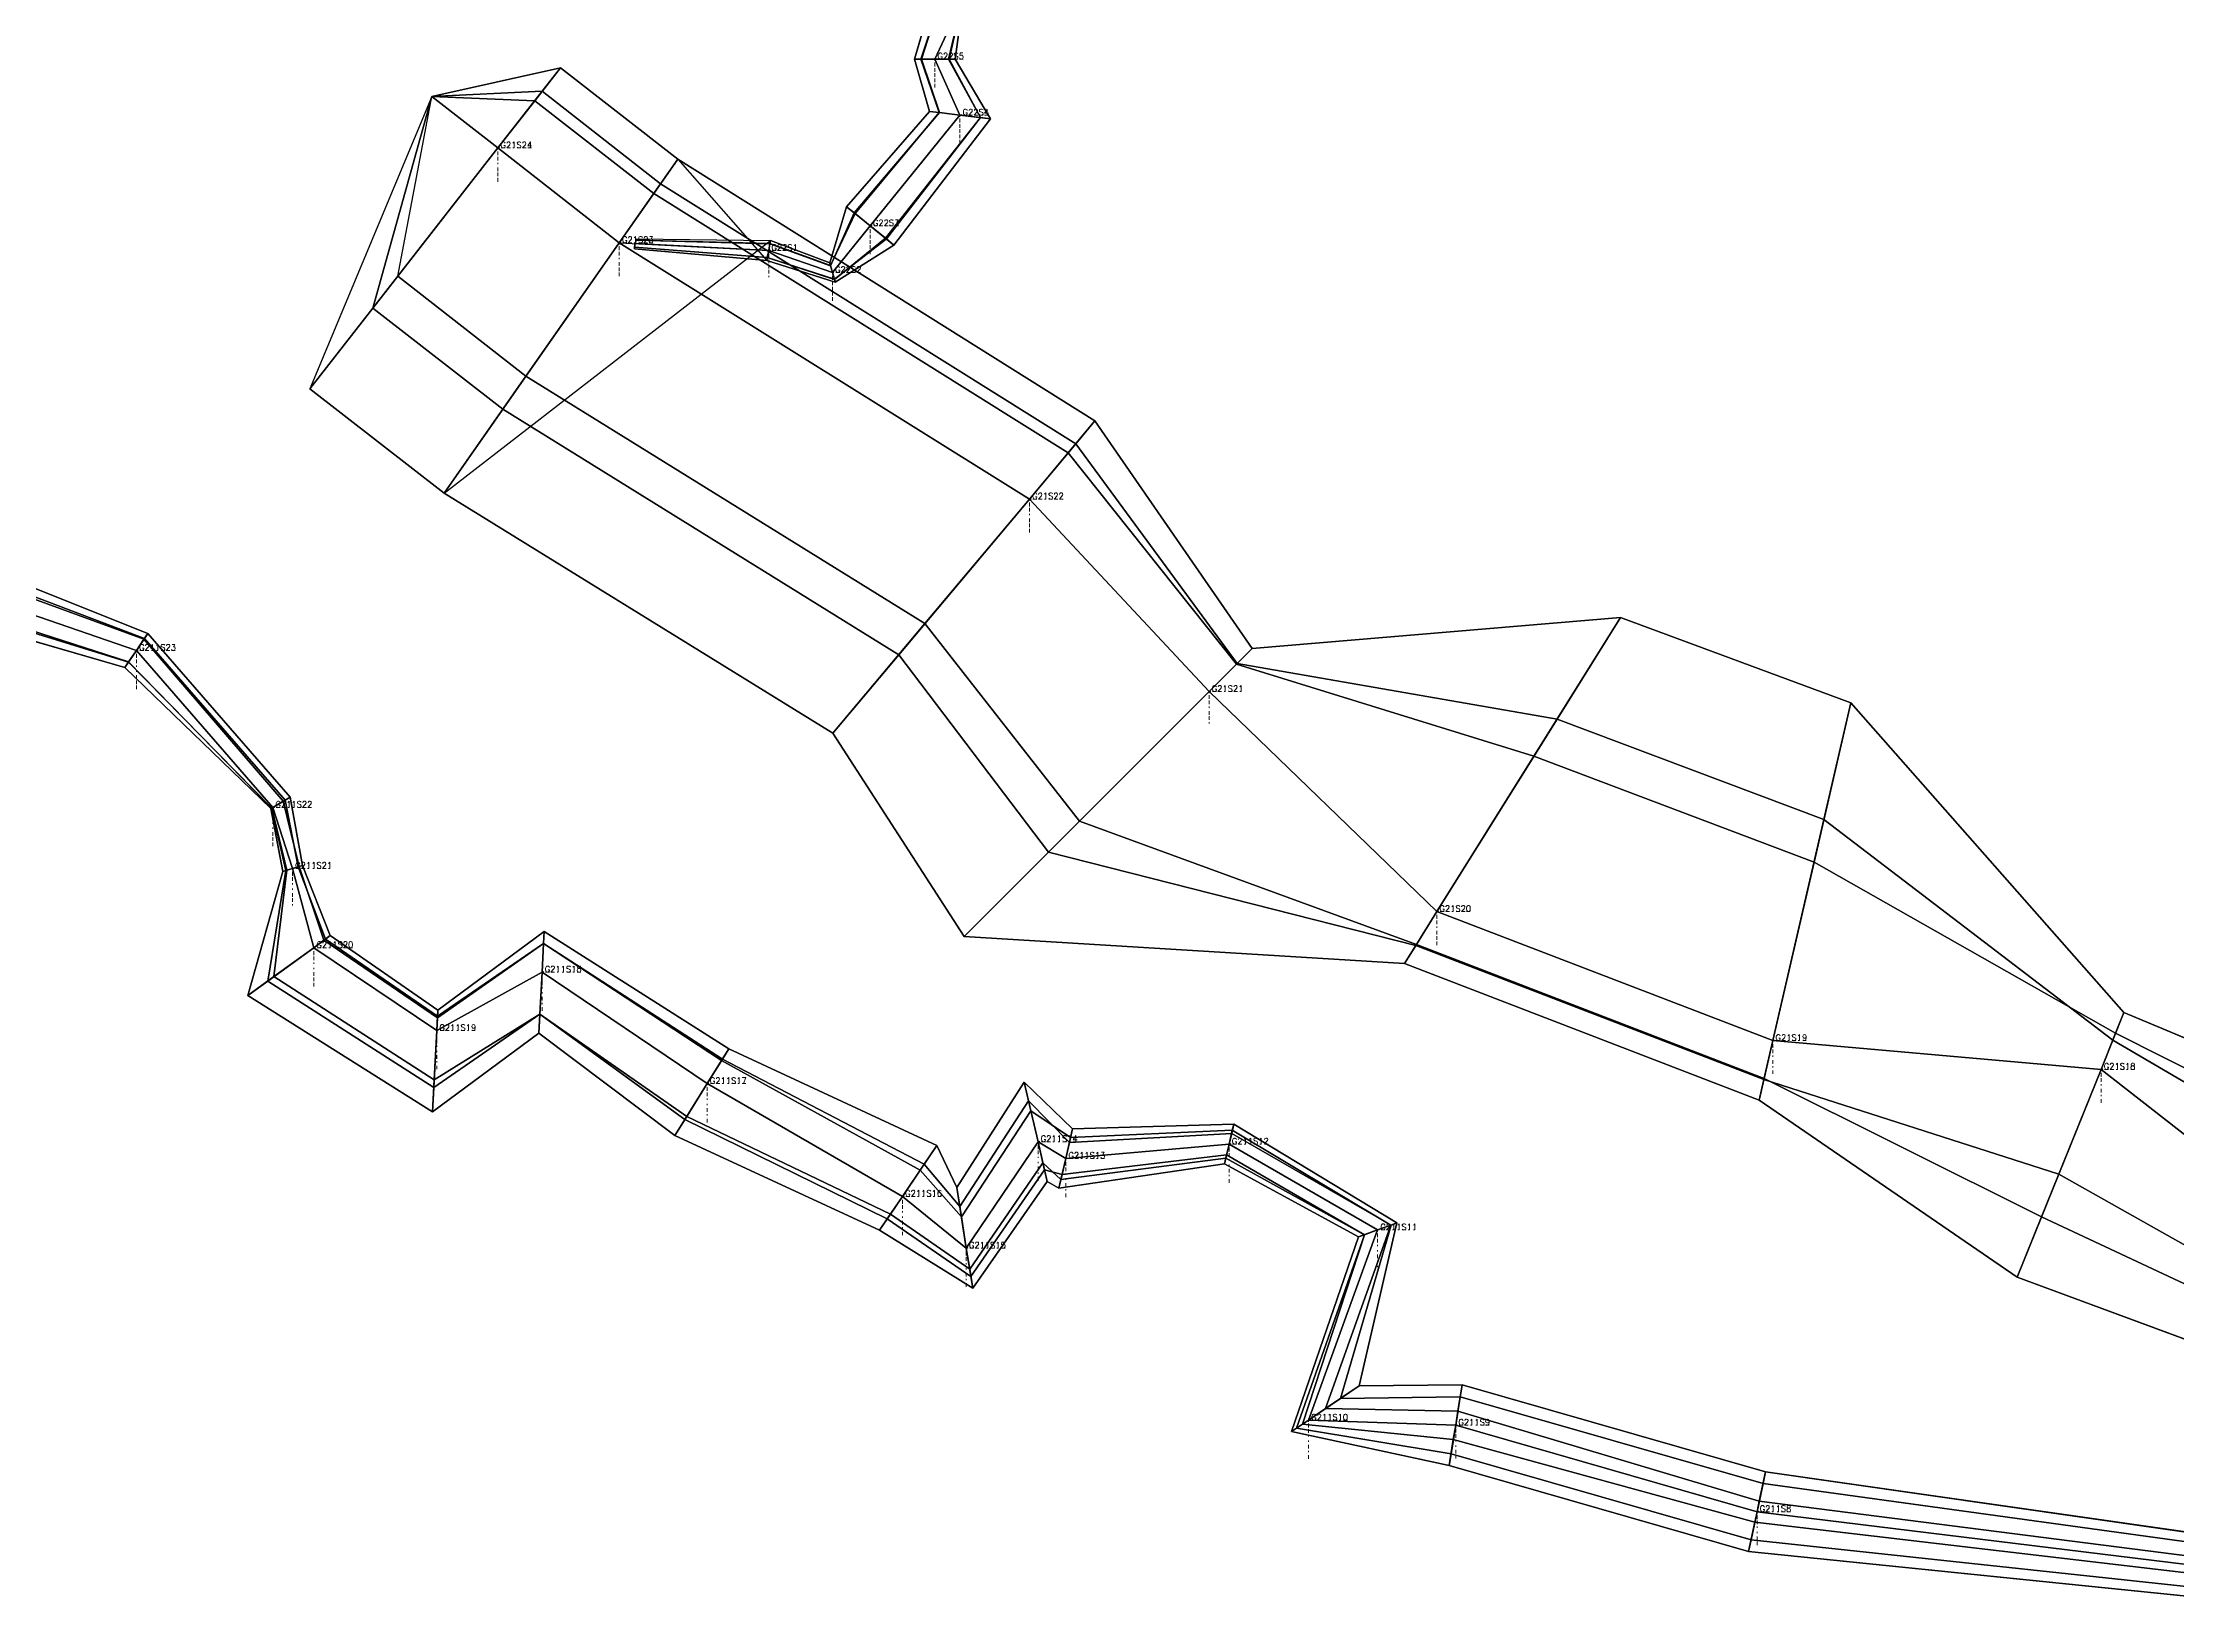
# Model space of a CAD drawing. Extents: x 34233638 to 35010029, y 7400000 to 8016345.
# Drawn here: x 34682146 to 34692618, y 7521525 to 7529201 of the extents above; entities that cross this region are included whole.
import ezdxf

# ---------------------------------------------------------------- set-up
doc = ezdxf.new("R2010")
doc.units = 0
doc.header["$LTSCALE"] = 6
doc.header["$MEASUREMENT"] = 0
for name, color, linetype in [('T-3DF1', 245, 'CONTINUOUS'), ('T-3DF2', 243, 'CONTINUOUS'), ('T-3DF3', 241, 'CONTINUOUS'), ('T-3DF4', 243, 'CONTINUOUS'), ('T-3DF5', 245, 'CONTINUOUS'), ('T-3DF6', 247, 'CONTINUOUS'), ('T-3DF7', 249, 'CONTINUOUS'), ('T-3DF8', 247, 'CONTINUOUS'), ('V-FIL', 41, 'CONTINUOUS'), ('V-PROFIL-C', 65, 'CONTINUOUS'), ('V-PROFIL-P', 65, 'CONTINUOUS'), ('V-STATION', 7, 'CONTINUOUS'), ('V-STATION-C1', 7, 'CONTINUOUS'), ('V-STATION-C2', 7, 'CONTINUOUS'), ('X-CONTOUR', 7, 'CONTINUOUS')]:
    doc.layers.add(name, color=color, linetype=linetype)
doc.styles.add('SIMPLEX', font='simplex')

# ---------------------------------------------------------------- blocks, each defined once
blk = doc.blocks.new('S3')
at = {"layer": 'T-3DF2'}
for points in [[(-919, 717, 912), (-596, 465, 691), (-1087, -163, 647), (-919, 717, 515)], [(83, 20, -3), (742, 11, -26), (739, -5, 30), (82, 13, 25)]]:
    blk.add_3dface(points, dxfattribs=at)
at = {"layer": 'T-3DF3'}
for points in [[(-919, 717, 912), (-414, 697, 648), (-596, 465, 691), (-919, 717, 912)], [(82, 13, 25), (739, -5, 30), (733, -38, 54), (78, -4, 37)], [(78, -4, 37), (733, -38, 54), (726, -72, 30), (75, -21, 25)]]:
    blk.add_3dface(points, dxfattribs=at)
at = {"layer": 'T-3DF5'}
for points in [[(-919, 717, 912), (-288, 859, 591), (-414, 697, 648), (-919, 717, 912)], [(75, -21, 25), (726, -72, 30), (723, -87, -26), (74, -29, -3)]]:
    blk.add_3dface(points, dxfattribs=at)
at = {"layer": 'T-3DF6'}
blk.add_3dface([(-288, 859, 591), (-919, 717, 912), (-379, 743, 105), (-288, 859, 591)], dxfattribs=at)
at = {"layer": 'T-3DF7'}
for points in [[(-919, 717, 515), (-596, 465, -109), (-379, 743, 105), (-919, 717, 912)], [(-919, 717, 515), (-1209, -320, 126), (-596, 465, -109), (-919, 717, 515)], [(74, -29, -3), (723, -87, -26), (726, -73, -61), (75, -21, -20)], [(75, -21, -20), (726, -73, -61), (733, -38, -76), (78, -4, -28)]]:
    blk.add_3dface(points, dxfattribs=at)
at = {"layer": 'T-3DF8'}
for points in [[(-919, 717, 515), (-1519, -717, 591), (-1209, -320, 126), (-919, 717, 515)], [(-919, 717, 515), (-1519, -717, 591), (-1087, -163, 647), (-919, 717, 515)], [(78, -4, -28), (733, -38, -76), (739, -4, -61), (82, 13, -20)], [(739, -4, -61), (82, 13, -20), (83, 20, -3), (742, 11, -26)]]:
    blk.add_3dface(points, dxfattribs=at)

msp = doc.modelspace()

# ---------------------------------------------------------------- linework, layer by layer
at = {"layer": 'T-3DF1'}
for points in [[(34686423, 7529120, -46431), (34686457, 7529120, -46397), (34686563, 7529451, -46325), (34686527, 7529476, -46431)], [(34686497, 7528863, -46447), (34686545, 7528858, -46393), (34686457, 7529120, -46397), (34686423, 7529120, -46431)], [(34686089, 7528396, -46398), (34686127, 7528366, -46344), (34686545, 7528858, -46393), (34686497, 7528863, -46447)], [(34686007, 7528121, -46346), (34686011, 7528106, -46291), (34686127, 7528366, -46344), (34686089, 7528396, -46398)], [(34685717, 7528230, -46335), (34685714, 7528214, -46279), (34686011, 7528106, -46291), (34686007, 7528121, -46346)], [(34684115, 7526990, -46309), (34684517, 7527565, -46253), (34683888, 7528056, -45662), (34683456, 7527502, -45718)], [(34686023, 7525813, -47365), (34686474, 7526351, -47309), (34684517, 7527565, -46253), (34684115, 7526990, -46309)], [(34682550, 7526136, -45206), (34682567, 7526161, -45102), (34680616, 7526763, -45246), (34680599, 7526699, -45314)], [(34686666, 7524815, -47252), (34687233, 7525381, -47205), (34686474, 7526351, -47309), (34686023, 7525813, -47365)], [(34683266, 7525444, -45170), (34683270, 7525446, -45116), (34682567, 7526161, -45102), (34682550, 7526136, -45206)], [(34683324, 7525135, -45170), (34683344, 7525141, -45165), (34683270, 7525446, -45116), (34683266, 7525444, -45170)], [(34688826, 7524684, -46687), (34688885, 7524777, -46625), (34687233, 7525381, -47205), (34686666, 7524815, -47252)], [(34683152, 7524526, -45220), (34683280, 7524619, -45159), (34683344, 7525141, -45165), (34683324, 7525135, -45170)], [(34690566, 7524013, -46717), (34690591, 7524120, -46656), (34688885, 7524777, -46625), (34688826, 7524684, -46687)], [(34684059, 7523955, -45143), (34684067, 7524112, -45083), (34683280, 7524619, -45159), (34683152, 7524526, -45220)], [(34684580, 7524341, -45572), (34684585, 7524434, -45433), (34684067, 7524112, -45083), (34684059, 7523955, -45143)], [(34685247, 7523840, -45435), (34685296, 7523918, -45295), (34684585, 7524434, -45433), (34684580, 7524341, -45572)], [(34691832, 7523144, -46774), (34691951, 7523441, -46071), (34690591, 7524120, -46656), (34690566, 7524013, -46717)], [(34686252, 7523375, -45435), (34686289, 7523430, -45367), (34685296, 7523918, -45295), (34685247, 7523840, -45435)], [(34687944, 7523700, -45826), (34687954, 7523744, -45820), (34687147, 7523649, -45750), (34687131, 7523581, -45756)], [(34688601, 7523342, -45693), (34688630, 7523352, -45589), (34687954, 7523744, -45820), (34687944, 7523700, -45826)], [(34687074, 7523614, -45893), (34687061, 7523671, -45766), (34686699, 7523148, -45774), (34686709, 7523090, -45915)], [(34687131, 7523581, -45756), (34687147, 7523649, -45750), (34687061, 7523671, -45766), (34687074, 7523614, -45893)], [(34686709, 7523090, -45915), (34686699, 7523148, -45774), (34686289, 7523430, -45367), (34686252, 7523375, -45435)], [(34694184, 7522274, -46589), (34694235, 7522371, -45968), (34691951, 7523441, -46071), (34691832, 7523144, -46774)], [(34688273, 7522387, -45370), (34688297, 7522404, -45299), (34688630, 7523352, -45589), (34688601, 7523342, -45693)], [(34689046, 7522221, -45433), (34689055, 7522278, -45292), (34688297, 7522404, -45299), (34688273, 7522387, -45370)], [(34690515, 7521799, -45541), (34690527, 7521856, -45399), (34689055, 7522278, -45292), (34689046, 7522221, -45433)], [(34693193, 7521525, -45399), (34693211, 7521568, -45329), (34690527, 7521856, -45399), (34690515, 7521799, -45541)]]:
    msp.add_3dface(points, dxfattribs=at)
at = {"layer": 'T-3DF2'}
for points in [[(34686457, 7529120, -46397), (34686523, 7529120, -46381), (34686649, 7529390, -46281), (34686563, 7529451, -46325)], [(34686545, 7528858, -46393), (34686646, 7528845, -46367), (34686523, 7529120, -46381), (34686457, 7529120, -46397)], [(34686127, 7528366, -46344), (34686206, 7528302, -46318), (34686646, 7528845, -46367), (34686545, 7528858, -46393)], [(34684517, 7527565, -46253), (34684975, 7528219, -46209), (34684379, 7528684, -45618), (34683888, 7528056, -45662)], [(34686011, 7528106, -46291), (34686020, 7528073, -46266), (34686206, 7528302, -46318), (34686127, 7528366, -46344)], [(34686474, 7526351, -47309), (34686987, 7526962, -47265), (34684975, 7528219, -46209), (34684517, 7527565, -46253)], [(34685714, 7528214, -46279), (34685708, 7528181, -46255), (34686020, 7528073, -46266), (34686011, 7528106, -46291)], [(34687233, 7525381, -47205), (34687868, 7526017, -47152), (34686987, 7526962, -47265), (34686474, 7526351, -47309)], [(34682567, 7526161, -45102), (34682606, 7526219, -45056), (34680650, 7526892, -45214), (34680616, 7526763, -45246)], [(34683270, 7525446, -45116), (34683275, 7525449, -45070), (34682606, 7526219, -45056), (34682567, 7526161, -45102)], [(34688885, 7524777, -46625), (34688985, 7524938, -46587), (34687868, 7526017, -47152), (34687233, 7525381, -47205)], [(34683344, 7525141, -45165), (34683372, 7525150, -45160), (34683275, 7525449, -45070), (34683270, 7525446, -45116)], [(34683280, 7524619, -45159), (34683476, 7524761, -45120), (34683372, 7525150, -45160), (34683344, 7525141, -45165)], [(34690591, 7524120, -46656), (34690634, 7524305, -46617), (34688985, 7524938, -46587), (34688885, 7524777, -46625)], [(34684067, 7524112, -45083), (34684079, 7524354, -45043), (34683476, 7524761, -45120), (34683280, 7524619, -45159)], [(34684585, 7524434, -45433), (34684596, 7524641, -45372), (34684079, 7524354, -45043), (34684067, 7524112, -45083)], [(34685296, 7523918, -45295), (34685406, 7524094, -45235), (34684596, 7524641, -45372), (34684585, 7524434, -45433)], [(34691951, 7523441, -46071), (34692244, 7524164, -45774), (34690634, 7524305, -46617), (34690591, 7524120, -46656)], [(34694235, 7522371, -45968), (34694324, 7522539, -45589), (34692244, 7524164, -45774), (34691951, 7523441, -46071)], [(34686289, 7523430, -45367), (34686364, 7523541, -45335), (34685406, 7524094, -45235), (34685296, 7523918, -45295)], [(34687061, 7523671, -45766), (34687029, 7523809, -45713), (34686677, 7523287, -45715), (34686699, 7523148, -45774)], [(34687147, 7523649, -45750), (34687165, 7523727, -45746), (34687029, 7523809, -45713), (34687061, 7523671, -45766)], [(34687954, 7523744, -45820), (34687967, 7523797, -45816), (34687165, 7523727, -45746), (34687147, 7523649, -45750)], [(34688630, 7523352, -45589), (34688695, 7523376, -45543), (34687967, 7523797, -45816), (34687954, 7523744, -45820)], [(34686699, 7523148, -45774), (34686677, 7523287, -45715), (34686364, 7523541, -45335), (34686289, 7523430, -45367)], [(34688297, 7522404, -45299), (34688356, 7522443, -45270), (34688695, 7523376, -45543), (34688630, 7523352, -45589)], [(34689055, 7522278, -45292), (34689078, 7522418, -45233), (34688356, 7522443, -45270), (34688297, 7522404, -45299)], [(34690527, 7521856, -45399), (34690556, 7521994, -45341), (34689078, 7522418, -45233), (34689055, 7522278, -45292)], [(34693211, 7521568, -45329), (34693251, 7521663, -45299), (34690556, 7521994, -45341), (34690527, 7521856, -45399)]]:
    msp.add_3dface(points, dxfattribs=at)
at = {"layer": 'T-3DF3'}
for points in [[(34686523, 7529120, -46381), (34686590, 7529120, -46397), (34686654, 7529387, -46351), (34686649, 7529390, -46281)], [(34686646, 7528845, -46367), (34686746, 7528833, -46393), (34686590, 7529120, -46397), (34686523, 7529120, -46381)], [(34684975, 7528219, -46209), (34685144, 7528460, -46251), (34684561, 7528916, -45661), (34684379, 7528684, -45618)], [(34686206, 7528302, -46318), (34686285, 7528238, -46344), (34686746, 7528833, -46393), (34686646, 7528845, -46367)], [(34686987, 7526962, -47265), (34687176, 7527188, -47308), (34685144, 7528460, -46251), (34684975, 7528219, -46209)], [(34686020, 7528073, -46266), (34686030, 7528040, -46291), (34686285, 7528238, -46344), (34686206, 7528302, -46318)], [(34685708, 7528181, -46255), (34685701, 7528147, -46279), (34686030, 7528040, -46291), (34686020, 7528073, -46266)], [(34687868, 7526017, -47152), (34688003, 7526151, -47190), (34687176, 7527188, -47308), (34686987, 7526962, -47265)], [(34682606, 7526219, -45056), (34682645, 7526277, -45102), (34680685, 7527021, -45246), (34680650, 7526892, -45214)], [(34683275, 7525449, -45070), (34683336, 7525485, -45100), (34682645, 7526277, -45102), (34682606, 7526219, -45056)], [(34688985, 7524938, -46587), (34689462, 7525700, -46639), (34688003, 7526151, -47190), (34687868, 7526017, -47152)], [(34690634, 7524305, -46617), (34690836, 7525181, -46670), (34689462, 7525700, -46639), (34688985, 7524938, -46587)], [(34683372, 7525150, -45160), (34683400, 7525158, -45165), (34683336, 7525485, -45100), (34683275, 7525449, -45070)], [(34692244, 7524164, -45774), (34692315, 7524341, -46152), (34690836, 7525181, -46670), (34690634, 7524305, -46617)], [(34683476, 7524761, -45120), (34683533, 7524803, -45149), (34683400, 7525158, -45165), (34683372, 7525150, -45160)], [(34684079, 7524354, -45043), (34684083, 7524425, -45073), (34683533, 7524803, -45149), (34683476, 7524761, -45120)], [(34684596, 7524641, -45372), (34684603, 7524782, -45431), (34684083, 7524425, -45073), (34684079, 7524354, -45043)], [(34685406, 7524094, -45235), (34685481, 7524214, -45294), (34684603, 7524782, -45431), (34684596, 7524641, -45372)], [(34694324, 7522539, -45589), (34694656, 7523163, -45882), (34692315, 7524341, -46152), (34692244, 7524164, -45774)], [(34686364, 7523541, -45335), (34686471, 7523699, -45373), (34685481, 7524214, -45294), (34685406, 7524094, -45235)], [(34687029, 7523809, -45713), (34686983, 7524009, -45770), (34686645, 7523492, -45776), (34686677, 7523287, -45715)], [(34687165, 7523727, -45746), (34687183, 7523805, -45750), (34686983, 7524009, -45770), (34687029, 7523809, -45713)], [(34687967, 7523797, -45816), (34687979, 7523850, -45820), (34687183, 7523805, -45750), (34687165, 7523727, -45746)], [(34688695, 7523376, -45543), (34688761, 7523400, -45589), (34687979, 7523850, -45820), (34687967, 7523797, -45816)], [(34686677, 7523287, -45715), (34686645, 7523492, -45776), (34686471, 7523699, -45373), (34686364, 7523541, -45335)], [(34688356, 7522443, -45270), (34688513, 7522550, -45308), (34688761, 7523400, -45589), (34688695, 7523376, -45543)], [(34689078, 7522418, -45233), (34689100, 7522558, -45292), (34688513, 7522550, -45308), (34688356, 7522443, -45270)], [(34690556, 7521994, -45341), (34690586, 7522132, -45399), (34689100, 7522558, -45292), (34689078, 7522418, -45233)], [(34693251, 7521663, -45299), (34693292, 7521759, -45329), (34690586, 7522132, -45399), (34690556, 7521994, -45341)]]:
    msp.add_3dface(points, dxfattribs=at)
at = {"layer": 'T-3DF4'}
for points in [[(34686590, 7529120, -46397), (34686623, 7529120, -46431), (34686658, 7529384, -46431), (34686654, 7529387, -46351)], [(34685144, 7528460, -46251), (34685262, 7528629, -46309), (34684687, 7529078, -45718), (34684561, 7528916, -45661)], [(34686746, 7528833, -46393), (34686795, 7528827, -46447), (34686623, 7529120, -46431), (34686590, 7529120, -46397)], [(34686285, 7528238, -46344), (34686322, 7528207, -46398), (34686795, 7528827, -46447), (34686746, 7528833, -46393)], [(34687176, 7527188, -47308), (34687308, 7527345, -47365), (34685262, 7528629, -46309), (34685144, 7528460, -46251)], [(34686030, 7528040, -46291), (34686034, 7528025, -46346), (34686322, 7528207, -46398), (34686285, 7528238, -46344)], [(34685701, 7528147, -46279), (34685698, 7528132, -46335), (34686034, 7528025, -46346), (34686030, 7528040, -46291)], [(34688003, 7526151, -47190), (34688080, 7526229, -47252), (34687308, 7527345, -47365), (34687176, 7527188, -47308)], [(34682645, 7526277, -45102), (34682662, 7526302, -45206), (34680702, 7527085, -45314), (34680685, 7527021, -45246)], [(34689462, 7525700, -46639), (34689886, 7526380, -46687), (34688080, 7526229, -47252), (34688003, 7526151, -47190)], [(34690836, 7525181, -46670), (34691016, 7525962, -46717), (34689886, 7526380, -46687), (34689462, 7525700, -46639)], [(34683336, 7525485, -45100), (34683361, 7525499, -45170), (34682662, 7526302, -45206), (34682645, 7526277, -45102)], [(34692315, 7524341, -46152), (34692356, 7524443, -46774), (34691016, 7525962, -46717), (34690836, 7525181, -46670)], [(34683400, 7525158, -45165), (34683420, 7525164, -45170), (34683361, 7525499, -45170), (34683336, 7525485, -45100)], [(34683533, 7524803, -45149), (34683557, 7524820, -45220), (34683420, 7525164, -45170), (34683400, 7525158, -45165)], [(34684083, 7524425, -45073), (34684085, 7524454, -45143), (34683557, 7524820, -45220), (34683533, 7524803, -45149)], [(34684603, 7524782, -45431), (34684606, 7524840, -45572), (34684085, 7524454, -45143), (34684083, 7524425, -45073)], [(34685481, 7524214, -45294), (34685512, 7524264, -45435), (34684606, 7524840, -45572), (34684603, 7524782, -45431)], [(34694656, 7523163, -45882), (34694794, 7523422, -46589), (34692356, 7524443, -46774), (34692315, 7524341, -46152)], [(34686471, 7523699, -45373), (34686532, 7523790, -45435), (34685512, 7524264, -45435), (34685481, 7524214, -45294)], [(34686983, 7524009, -45770), (34686961, 7524101, -45893), (34686630, 7523584, -45915), (34686645, 7523492, -45776)], [(34687183, 7523805, -45750), (34687198, 7523873, -45756), (34686961, 7524101, -45893), (34686983, 7524009, -45770)], [(34687979, 7523850, -45820), (34687989, 7523895, -45826), (34687198, 7523873, -45756), (34687183, 7523805, -45750)], [(34688761, 7523400, -45589), (34688789, 7523411, -45693), (34687989, 7523895, -45826), (34687979, 7523850, -45820)], [(34686645, 7523492, -45776), (34686630, 7523584, -45915), (34686532, 7523790, -45435), (34686471, 7523699, -45373)], [(34688513, 7522550, -45308), (34688604, 7522611, -45370), (34688789, 7523411, -45693), (34688761, 7523400, -45589)], [(34689100, 7522558, -45292), (34689109, 7522616, -45433), (34688604, 7522611, -45370), (34688513, 7522550, -45308)], [(34690586, 7522132, -45399), (34690598, 7522190, -45541), (34689109, 7522616, -45433), (34689100, 7522558, -45292)], [(34693292, 7521759, -45329), (34693310, 7521801, -45399), (34690598, 7522190, -45541), (34690586, 7522132, -45399)]]:
    msp.add_3dface(points, dxfattribs=at)
at = {"layer": 'T-3DF5'}
for points in [[(34686623, 7529120, -46431), (34686593, 7529120, -46535), (34686654, 7529387, -46536), (34686658, 7529384, -46431)], [(34685262, 7528629, -46309), (34685177, 7528508, -46794), (34684596, 7528962, -46204), (34684687, 7529078, -45718)], [(34686795, 7528827, -46447), (34686747, 7528833, -46647), (34686593, 7529120, -46535), (34686623, 7529120, -46431)], [(34686322, 7528207, -46398), (34686280, 7528242, -46429), (34686747, 7528833, -46647), (34686795, 7528827, -46447)], [(34687308, 7527345, -47365), (34687214, 7527232, -47850), (34685177, 7528508, -46794), (34685262, 7528629, -46309)], [(34686034, 7528025, -46346), (34686030, 7528039, -46382), (34686280, 7528242, -46429), (34686322, 7528207, -46398)], [(34685698, 7528132, -46335), (34685701, 7528146, -46370), (34686030, 7528039, -46382), (34686034, 7528025, -46346)], [(34688080, 7526229, -47252), (34688006, 7526155, -47712), (34687214, 7527232, -47850), (34687308, 7527345, -47365)], [(34682662, 7526302, -45206), (34682643, 7526274, -45240), (34680677, 7526993, -45320), (34680702, 7527085, -45314)], [(34689886, 7526380, -46687), (34689575, 7525882, -47136), (34688006, 7526155, -47712), (34688080, 7526229, -47252)], [(34691016, 7525962, -46717), (34690884, 7525389, -47167), (34689575, 7525882, -47136), (34689886, 7526380, -46687)], [(34683361, 7525499, -45170), (34683326, 7525479, -45182), (34682643, 7526274, -45240), (34682662, 7526302, -45206)], [(34692356, 7524443, -46774), (34692302, 7524308, -46779), (34690884, 7525389, -47167), (34691016, 7525962, -46717)], [(34683420, 7525164, -45170), (34683404, 7525160, -45237), (34683326, 7525479, -45182), (34683361, 7525499, -45170)], [(34683557, 7524820, -45220), (34683526, 7524798, -45410), (34683404, 7525160, -45237), (34683420, 7525164, -45170)], [(34684085, 7524454, -45143), (34684083, 7524416, -45333), (34683526, 7524798, -45410), (34683557, 7524820, -45220)], [(34684606, 7524840, -45572), (34684603, 7524782, -45714), (34684083, 7524416, -45333), (34684085, 7524454, -45143)], [(34685512, 7524264, -45435), (34685477, 7524207, -45503), (34684603, 7524782, -45714), (34684606, 7524840, -45572)], [(34694794, 7523422, -46589), (34694562, 7522984, -46598), (34692302, 7524308, -46779), (34692356, 7524443, -46774)], [(34686532, 7523790, -45435), (34686451, 7523670, -45440), (34685477, 7524207, -45503), (34685512, 7524264, -45435)], [(34686961, 7524101, -45893), (34686994, 7523960, -45899), (34686653, 7523440, -45921), (34686630, 7523584, -45915)], [(34687198, 7523873, -45756), (34687189, 7523830, -45862), (34686994, 7523960, -45899), (34686961, 7524101, -45893)], [(34687989, 7523895, -45826), (34687982, 7523866, -45904), (34687189, 7523830, -45862), (34687198, 7523873, -45756)], [(34688789, 7523411, -45693), (34688760, 7523400, -45734), (34687982, 7523866, -45904), (34687989, 7523895, -45826)], [(34686630, 7523584, -45915), (34686653, 7523440, -45921), (34686451, 7523670, -45440), (34686532, 7523790, -45435)], [(34688604, 7522611, -45370), (34688439, 7522500, -45421), (34688760, 7523400, -45734), (34688789, 7523411, -45693)], [(34689109, 7522616, -45433), (34689089, 7522488, -45504), (34688439, 7522500, -45421), (34688604, 7522611, -45370)], [(34690598, 7522190, -45541), (34690567, 7522046, -45544), (34689089, 7522488, -45504), (34689109, 7522616, -45433)], [(34693310, 7521801, -45399), (34693267, 7521700, -45401), (34690567, 7522046, -45544), (34690598, 7522190, -45541)]]:
    msp.add_3dface(points, dxfattribs=at)
at = {"layer": 'T-3DF6'}
for points in [[(34686593, 7529120, -46535), (34686523, 7529120, -46581), (34686649, 7529390, -46631), (34686654, 7529387, -46536)], [(34686747, 7528833, -46647), (34686646, 7528845, -46747), (34686523, 7529120, -46581), (34686593, 7529120, -46535)], [(34685177, 7528508, -46794), (34684975, 7528219, -47009), (34684379, 7528684, -46418), (34684596, 7528962, -46204)], [(34686280, 7528242, -46429), (34686206, 7528302, -46448), (34686646, 7528845, -46747), (34686747, 7528833, -46647)], [(34687214, 7527232, -47850), (34686987, 7526962, -48065), (34684975, 7528219, -47009), (34685177, 7528508, -46794)], [(34686030, 7528039, -46382), (34686020, 7528073, -46396), (34686206, 7528302, -46448), (34686280, 7528242, -46429)], [(34685701, 7528146, -46370), (34685708, 7528181, -46385), (34686020, 7528073, -46396), (34686030, 7528039, -46382)], [(34688006, 7526155, -47712), (34687868, 7526017, -47952), (34686987, 7526962, -48065), (34687214, 7527232, -47850)], [(34682643, 7526274, -45240), (34682606, 7526219, -45256), (34680650, 7526892, -45324), (34680677, 7526993, -45320)], [(34683326, 7525479, -45182), (34683275, 7525449, -45190), (34682606, 7526219, -45256), (34682643, 7526274, -45240)], [(34689575, 7525882, -47136), (34688985, 7524938, -47387), (34687868, 7526017, -47952), (34688006, 7526155, -47712)], [(34690884, 7525389, -47167), (34690634, 7524305, -47417), (34688985, 7524938, -47387), (34689575, 7525882, -47136)], [(34683404, 7525160, -45237), (34683372, 7525150, -45270), (34683275, 7525449, -45190), (34683326, 7525479, -45182)], [(34692302, 7524308, -46779), (34692244, 7524164, -46784), (34690634, 7524305, -47417), (34690884, 7525389, -47167)], [(34683526, 7524798, -45410), (34683476, 7524761, -45520), (34683372, 7525150, -45270), (34683404, 7525160, -45237)], [(34684083, 7524416, -45333), (34684079, 7524354, -45443), (34683476, 7524761, -45520), (34683526, 7524798, -45410)], [(34684603, 7524782, -45714), (34684596, 7524641, -45772), (34684079, 7524354, -45443), (34684083, 7524416, -45333)], [(34685477, 7524207, -45503), (34685406, 7524094, -45535), (34684596, 7524641, -45772), (34684603, 7524782, -45714)], [(34694562, 7522984, -46598), (34694324, 7522539, -46599), (34692244, 7524164, -46784), (34692302, 7524308, -46779)], [(34686451, 7523670, -45440), (34686364, 7523541, -45445), (34685406, 7524094, -45535), (34685477, 7524207, -45503)], [(34686994, 7523960, -45899), (34687029, 7523809, -45903), (34686677, 7523287, -45925), (34686653, 7523440, -45921)], [(34687189, 7523830, -45862), (34687165, 7523727, -45906), (34687029, 7523809, -45903), (34686994, 7523960, -45899)], [(34687982, 7523866, -45904), (34687967, 7523797, -45936), (34687165, 7523727, -45906), (34687189, 7523830, -45862)], [(34688760, 7523400, -45734), (34688695, 7523376, -45753), (34687967, 7523797, -45936), (34687982, 7523866, -45904)], [(34686653, 7523440, -45921), (34686677, 7523287, -45925), (34686364, 7523541, -45445), (34686451, 7523670, -45440)], [(34688439, 7522500, -45421), (34688356, 7522443, -45520), (34688695, 7523376, -45753), (34688760, 7523400, -45734)], [(34689089, 7522488, -45504), (34689078, 7522418, -45633), (34688356, 7522443, -45520), (34688439, 7522500, -45421)], [(34690567, 7522046, -45544), (34690556, 7521994, -45551), (34689078, 7522418, -45633), (34689089, 7522488, -45504)], [(34693267, 7521700, -45401), (34693251, 7521663, -45409), (34690556, 7521994, -45551), (34690567, 7522046, -45544)]]:
    msp.add_3dface(points, dxfattribs=at)
at = {"layer": 'T-3DF7'}
for points in [[(34686523, 7529120, -46581), (34686454, 7529120, -46535), (34686563, 7529450, -46571), (34686649, 7529390, -46631)], [(34686646, 7528845, -46747), (34686544, 7528858, -46647), (34686454, 7529120, -46535), (34686523, 7529120, -46581)], [(34686206, 7528302, -46448), (34686132, 7528362, -46429), (34686544, 7528858, -46647), (34686646, 7528845, -46747)], [(34684975, 7528219, -47009), (34684403, 7527403, -46774), (34683766, 7527899, -46183), (34684379, 7528684, -46418)], [(34686020, 7528073, -46396), (34686011, 7528107, -46382), (34686132, 7528362, -46429), (34686206, 7528302, -46448)], [(34686987, 7526962, -48065), (34686346, 7526198, -47830), (34684403, 7527403, -46774), (34684975, 7528219, -47009)], [(34685708, 7528181, -46385), (34685714, 7528215, -46370), (34686011, 7528107, -46382), (34686020, 7528073, -46396)], [(34687868, 7526017, -47952), (34687081, 7525230, -47701), (34686346, 7526198, -47830), (34686987, 7526962, -48065)], [(34682606, 7526219, -45256), (34682568, 7526163, -45240), (34680623, 7526791, -45320), (34680650, 7526892, -45324)], [(34683275, 7525449, -45190), (34683269, 7525446, -45184), (34682568, 7526163, -45240), (34682606, 7526219, -45256)], [(34688985, 7524938, -47387), (34688882, 7524772, -47147), (34687081, 7525230, -47701), (34687868, 7526017, -47952)], [(34683372, 7525150, -45270), (34683339, 7525140, -45237), (34683269, 7525446, -45184), (34683275, 7525449, -45190)], [(34683476, 7524761, -45520), (34683250, 7524597, -45430), (34683339, 7525140, -45237), (34683372, 7525150, -45270)], [(34690634, 7524305, -47417), (34690590, 7524115, -47178), (34688882, 7524772, -47147), (34688985, 7524938, -47387)], [(34684079, 7524354, -45443), (34684065, 7524075, -45354), (34683250, 7524597, -45430), (34683476, 7524761, -45520)], [(34684596, 7524641, -45772), (34684585, 7524434, -45712), (34684065, 7524075, -45354), (34684079, 7524354, -45443)], [(34685406, 7524094, -45535), (34685306, 7523933, -45497), (34684585, 7524434, -45712), (34684596, 7524641, -45772)], [(34692244, 7524164, -46784), (34692036, 7523650, -46784), (34690590, 7524115, -47178), (34690634, 7524305, -47417)], [(34694324, 7522539, -46599), (34694252, 7522402, -46595), (34692036, 7523650, -46784), (34692244, 7524164, -46784)], [(34686364, 7523541, -45445), (34686306, 7523454, -45440), (34685306, 7523933, -45497), (34685406, 7524094, -45535)], [(34687029, 7523809, -45903), (34687052, 7523706, -45899), (34686694, 7523184, -45921), (34686677, 7523287, -45925)], [(34687165, 7523727, -45906), (34687141, 7523624, -45862), (34687052, 7523706, -45899), (34687029, 7523809, -45903)], [(34687967, 7523797, -45936), (34687951, 7523729, -45904), (34687141, 7523624, -45862), (34687165, 7523727, -45906)], [(34688695, 7523376, -45753), (34688631, 7523353, -45734), (34687951, 7523729, -45904), (34687967, 7523797, -45936)], [(34686677, 7523287, -45925), (34686694, 7523184, -45921), (34686306, 7523454, -45440), (34686364, 7523541, -45445)], [(34688356, 7522443, -45520), (34688327, 7522424, -45422), (34688631, 7523353, -45734), (34688695, 7523376, -45753)], [(34689078, 7522418, -45633), (34689066, 7522348, -45504), (34688327, 7522424, -45422), (34688356, 7522443, -45520)], [(34690556, 7521994, -45551), (34690545, 7521942, -45544), (34689066, 7522348, -45504), (34689078, 7522418, -45633)], [(34693251, 7521663, -45409), (34693236, 7521627, -45401), (34690545, 7521942, -45544), (34690556, 7521994, -45551)]]:
    msp.add_3dface(points, dxfattribs=at)
at = {"layer": 'T-3DF8'}
for points in [[(34686454, 7529120, -46535), (34686423, 7529120, -46431), (34686527, 7529476, -46431), (34686563, 7529450, -46571)], [(34686544, 7528858, -46647), (34686497, 7528863, -46447), (34686423, 7529120, -46431), (34686454, 7529120, -46535)], [(34686132, 7528362, -46429), (34686089, 7528396, -46398), (34686497, 7528863, -46447), (34686544, 7528858, -46647)], [(34686011, 7528107, -46382), (34686007, 7528121, -46346), (34686089, 7528396, -46398), (34686132, 7528362, -46429)], [(34685714, 7528215, -46370), (34685717, 7528230, -46335), (34686007, 7528121, -46346), (34686011, 7528107, -46382)], [(34684403, 7527403, -46774), (34684115, 7526990, -46309), (34683456, 7527502, -45718), (34683766, 7527899, -46183)], [(34686346, 7526198, -47830), (34686023, 7525813, -47365), (34684115, 7526990, -46309), (34684403, 7527403, -46774)], [(34682568, 7526163, -45240), (34682550, 7526136, -45206), (34680599, 7526699, -45314), (34680623, 7526791, -45320)], [(34683269, 7525446, -45184), (34683266, 7525444, -45170), (34682550, 7526136, -45206), (34682568, 7526163, -45240)], [(34687081, 7525230, -47701), (34686666, 7524815, -47252), (34686023, 7525813, -47365), (34686346, 7526198, -47830)], [(34683339, 7525140, -45237), (34683324, 7525135, -45170), (34683266, 7525444, -45170), (34683269, 7525446, -45184)], [(34688882, 7524772, -47147), (34688826, 7524684, -46687), (34686666, 7524815, -47252), (34687081, 7525230, -47701)], [(34683250, 7524597, -45430), (34683152, 7524526, -45220), (34683324, 7525135, -45170), (34683339, 7525140, -45237)], [(34690590, 7524115, -47178), (34690566, 7524013, -46717), (34688826, 7524684, -46687), (34688882, 7524772, -47147)], [(34684065, 7524075, -45354), (34684059, 7523955, -45143), (34683152, 7524526, -45220), (34683250, 7524597, -45430)], [(34684585, 7524434, -45712), (34684580, 7524341, -45572), (34684059, 7523955, -45143), (34684065, 7524075, -45354)], [(34685306, 7523933, -45497), (34685247, 7523840, -45435), (34684580, 7524341, -45572), (34684585, 7524434, -45712)], [(34692036, 7523650, -46784), (34691832, 7523144, -46774), (34690566, 7524013, -46717), (34690590, 7524115, -47178)], [(34686306, 7523454, -45440), (34686252, 7523375, -45435), (34685247, 7523840, -45435), (34685306, 7523933, -45497)], [(34687951, 7523729, -45904), (34687944, 7523700, -45826), (34687131, 7523581, -45756), (34687141, 7523624, -45862)], [(34688631, 7523353, -45734), (34688601, 7523342, -45693), (34687944, 7523700, -45826), (34687951, 7523729, -45904)], [(34687052, 7523706, -45899), (34687074, 7523614, -45893), (34686709, 7523090, -45915), (34686694, 7523184, -45921)], [(34687141, 7523624, -45862), (34687131, 7523581, -45756), (34687074, 7523614, -45893), (34687052, 7523706, -45899)], [(34694252, 7522402, -46595), (34694184, 7522274, -46589), (34691832, 7523144, -46774), (34692036, 7523650, -46784)], [(34686694, 7523184, -45921), (34686709, 7523090, -45915), (34686252, 7523375, -45435), (34686306, 7523454, -45440)], [(34688327, 7522424, -45422), (34688273, 7522387, -45370), (34688601, 7523342, -45693), (34688631, 7523353, -45734)], [(34689066, 7522348, -45504), (34689046, 7522221, -45433), (34688273, 7522387, -45370), (34688327, 7522424, -45422)], [(34690545, 7521942, -45544), (34690515, 7521799, -45541), (34689046, 7522221, -45433), (34689066, 7522348, -45504)], [(34693236, 7521627, -45401), (34693193, 7521525, -45399), (34690515, 7521799, -45541), (34690545, 7521942, -45544)]]:
    msp.add_3dface(points, dxfattribs=at)
at = {"layer": 'V-FIL'}
for points in [[(34686523, 7529120, -46431), (34686649, 7529390, -46431)], [(34686646, 7528845, -46447), (34686523, 7529120, -46431)], [(34686206, 7528302, -46398), (34686646, 7528845, -46447)], [(34684975, 7528219, -46309), (34684379, 7528684, -45718)], [(34686987, 7526962, -47365), (34684975, 7528219, -46309)], [(34684975, 7528219, -46309), (34685708, 7528181, -46335)], [(34686020, 7528073, -46346), (34686206, 7528302, -46398)], [(34685708, 7528181, -46335), (34686020, 7528073, -46346)], [(34687868, 7526017, -47252), (34686987, 7526962, -47365)], [(34682606, 7526219, -45206), (34680650, 7526892, -45314)], [(34683275, 7525449, -45170), (34682606, 7526219, -45206)], [(34688985, 7524938, -46687), (34687868, 7526017, -47252)], [(34683372, 7525150, -45170), (34683275, 7525449, -45170)], [(34683476, 7524761, -45220), (34683372, 7525150, -45170)], [(34690634, 7524305, -46717), (34688985, 7524938, -46687)], [(34684079, 7524354, -45143), (34683476, 7524761, -45220)], [(34684596, 7524641, -45572), (34684079, 7524354, -45143)], [(34685406, 7524094, -45435), (34684596, 7524641, -45572)], [(34692244, 7524164, -46774), (34690634, 7524305, -46717)], [(34694324, 7522539, -46589), (34692244, 7524164, -46774)], [(34686364, 7523541, -45435), (34685406, 7524094, -45435)], [(34687029, 7523809, -45893), (34686677, 7523287, -45915)], [(34687165, 7523727, -45756), (34687029, 7523809, -45893)], [(34687967, 7523797, -45826), (34687165, 7523727, -45756)], [(34688695, 7523376, -45693), (34687967, 7523797, -45826)], [(34686677, 7523287, -45915), (34686364, 7523541, -45435)], [(34688356, 7522443, -45370), (34688695, 7523376, -45693)], [(34689078, 7522418, -45433), (34688356, 7522443, -45370)], [(34690556, 7521994, -45541), (34689078, 7522418, -45433)], [(34693251, 7521663, -45399), (34690556, 7521994, -45541)]]:
    msp.add_polyline3d(points, dxfattribs=at)
at = {"layer": 'V-PROFIL-C'}
for points in [[(34686523, 7529120, -46431), (34686523, 7529120, -46381)], [(34686523, 7529120, -46431), (34686523, 7529120, -46581)], [(34686646, 7528845, -46447), (34686646, 7528845, -46367)], [(34686646, 7528845, -46447), (34686646, 7528845, -46747)], [(34684379, 7528684, -45718), (34684379, 7528684, -45618)], [(34684379, 7528684, -45718), (34684379, 7528684, -46418)], [(34684975, 7528219, -46309), (34684975, 7528219, -46209)], [(34684975, 7528219, -46309), (34684975, 7528219, -47009)], [(34684975, 7528219, -46309), (34684975, 7528219, -46209)], [(34684975, 7528219, -46309), (34684975, 7528219, -47009)], [(34686206, 7528302, -46398), (34686206, 7528302, -46318)], [(34686206, 7528302, -46398), (34686206, 7528302, -46448)], [(34685708, 7528181, -46335), (34685708, 7528181, -46255)], [(34685708, 7528181, -46335), (34685708, 7528181, -46385)], [(34686020, 7528073, -46346), (34686020, 7528073, -46266)], [(34686020, 7528073, -46346), (34686020, 7528073, -46396)], [(34686987, 7526962, -47365), (34686987, 7526962, -47265)], [(34686987, 7526962, -47365), (34686987, 7526962, -48065)], [(34682606, 7526219, -45206), (34682606, 7526219, -45056)], [(34682606, 7526219, -45206), (34682606, 7526219, -45256)], [(34687868, 7526017, -47252), (34687868, 7526017, -47152)], [(34687868, 7526017, -47252), (34687868, 7526017, -47952)], [(34683275, 7525449, -45170), (34683275, 7525449, -45070)], [(34683275, 7525449, -45170), (34683275, 7525449, -45190)], [(34683372, 7525150, -45170), (34683372, 7525150, -45160)], [(34683372, 7525150, -45170), (34683372, 7525150, -45270)], [(34688985, 7524938, -46687), (34688985, 7524938, -46587)], [(34688985, 7524938, -46687), (34688985, 7524938, -47387)], [(34683476, 7524761, -45220), (34683476, 7524761, -45120)], [(34683476, 7524761, -45220), (34683476, 7524761, -45520)], [(34684596, 7524641, -45572), (34684596, 7524641, -45372)], [(34684596, 7524641, -45572), (34684596, 7524641, -45772)], [(34684079, 7524354, -45143), (34684079, 7524354, -45043)], [(34684079, 7524354, -45143), (34684079, 7524354, -45443)], [(34690634, 7524305, -46717), (34690634, 7524305, -46617)], [(34690634, 7524305, -46717), (34690634, 7524305, -47417)], [(34692244, 7524164, -46774), (34692244, 7524164, -45774)], [(34692244, 7524164, -46774), (34692244, 7524164, -46784)], [(34685406, 7524094, -45435), (34685406, 7524094, -45235)], [(34685406, 7524094, -45435), (34685406, 7524094, -45535)], [(34687029, 7523809, -45893), (34687029, 7523809, -45713)], [(34687029, 7523809, -45893), (34687029, 7523809, -45903)], [(34687165, 7523727, -45756), (34687165, 7523727, -45746)], [(34687165, 7523727, -45756), (34687165, 7523727, -45906)], [(34687967, 7523797, -45826), (34687967, 7523797, -45816)], [(34687967, 7523797, -45826), (34687967, 7523797, -45936)], [(34686364, 7523541, -45435), (34686364, 7523541, -45335)], [(34686364, 7523541, -45435), (34686364, 7523541, -45445)], [(34688695, 7523376, -45693), (34688695, 7523376, -45543)], [(34688695, 7523376, -45693), (34688695, 7523376, -45753)], [(34686677, 7523287, -45915), (34686677, 7523287, -45715)], [(34686677, 7523287, -45915), (34686677, 7523287, -45925)], [(34688356, 7522443, -45370), (34688356, 7522443, -45270)], [(34688356, 7522443, -45370), (34688356, 7522443, -45520)], [(34689078, 7522418, -45433), (34689078, 7522418, -45233)], [(34689078, 7522418, -45433), (34689078, 7522418, -45633)], [(34690556, 7521994, -45541), (34690556, 7521994, -45341)], [(34690556, 7521994, -45541), (34690556, 7521994, -45551)]]:
    msp.add_polyline3d(points, dxfattribs=at)
at = {"layer": 'V-PROFIL-P'}
for points in [[(34684379, 7528684, -45718), (34684687, 7529078, -45718)], [(34686523, 7529120, -46431), (34686423, 7529120, -46431)], [(34686523, 7529120, -46431), (34686623, 7529120, -46431)], [(34686646, 7528845, -46447), (34686497, 7528863, -46447)], [(34686646, 7528845, -46447), (34686795, 7528827, -46447)], [(34684379, 7528684, -45718), (34683456, 7527502, -45718)], [(34684975, 7528219, -46309), (34685262, 7528629, -46309)], [(34684975, 7528219, -46309), (34685262, 7528629, -46309)], [(34686206, 7528302, -46398), (34686089, 7528396, -46398)], [(34684975, 7528219, -46309), (34684115, 7526990, -46309)], [(34684975, 7528219, -46309), (34684115, 7526990, -46309)], [(34685708, 7528181, -46335), (34685717, 7528230, -46335)], [(34686206, 7528302, -46398), (34686322, 7528207, -46398)], [(34685708, 7528181, -46335), (34685698, 7528132, -46335)], [(34686020, 7528073, -46346), (34686007, 7528121, -46346)], [(34686020, 7528073, -46346), (34686034, 7528025, -46346)], [(34686987, 7526962, -47365), (34687308, 7527345, -47365)], [(34686987, 7526962, -47365), (34686023, 7525813, -47365)], [(34688985, 7524938, -46687), (34689886, 7526380, -46687)], [(34682606, 7526219, -45206), (34682662, 7526302, -45206)], [(34687868, 7526017, -47252), (34688080, 7526229, -47252)], [(34682606, 7526219, -45206), (34682550, 7526136, -45206)], [(34687868, 7526017, -47252), (34686666, 7524815, -47252)], [(34690634, 7524305, -46717), (34691016, 7525962, -46717)], [(34683275, 7525449, -45170), (34683361, 7525499, -45170)], [(34683275, 7525449, -45170), (34683266, 7525444, -45170)], [(34683372, 7525150, -45170), (34683324, 7525135, -45170)], [(34683372, 7525150, -45170), (34683420, 7525164, -45170)], [(34688985, 7524938, -46687), (34688826, 7524684, -46687)], [(34683476, 7524761, -45220), (34683152, 7524526, -45220)], [(34683476, 7524761, -45220), (34683557, 7524820, -45220)], [(34684596, 7524641, -45572), (34684606, 7524840, -45572)], [(34684596, 7524641, -45572), (34684580, 7524341, -45572)], [(34684079, 7524354, -45143), (34684085, 7524454, -45143)], [(34692244, 7524164, -46774), (34692356, 7524443, -46774)], [(34684079, 7524354, -45143), (34684059, 7523955, -45143)], [(34685406, 7524094, -45435), (34685512, 7524264, -45435)], [(34690634, 7524305, -46717), (34690566, 7524013, -46717)], [(34692244, 7524164, -46774), (34691832, 7523144, -46774)], [(34685406, 7524094, -45435), (34685247, 7523840, -45435)], [(34687029, 7523809, -45893), (34686961, 7524101, -45893)], [(34687165, 7523727, -45756), (34687198, 7523873, -45756)], [(34687967, 7523797, -45826), (34687989, 7523895, -45826)], [(34686364, 7523541, -45435), (34686532, 7523790, -45435)], [(34687029, 7523809, -45893), (34687074, 7523614, -45893)], [(34687165, 7523727, -45756), (34687131, 7523581, -45756)], [(34687967, 7523797, -45826), (34687944, 7523700, -45826)], [(34686364, 7523541, -45435), (34686252, 7523375, -45435)], [(34686677, 7523287, -45915), (34686630, 7523584, -45915)], [(34688695, 7523376, -45693), (34688789, 7523411, -45693)], [(34688695, 7523376, -45693), (34688601, 7523342, -45693)], [(34686677, 7523287, -45915), (34686709, 7523090, -45915)], [(34688356, 7522443, -45370), (34688604, 7522611, -45370)], [(34689078, 7522418, -45433), (34689109, 7522616, -45433)], [(34688356, 7522443, -45370), (34688273, 7522387, -45370)], [(34689078, 7522418, -45433), (34689046, 7522221, -45433)], [(34690556, 7521994, -45541), (34690598, 7522190, -45541)], [(34690556, 7521994, -45541), (34690515, 7521799, -45541)]]:
    msp.add_polyline3d(points, dxfattribs=at)
at = {"layer": 'X-CONTOUR'}
for p, q in [((34686423, 7529120, -100000), (34686527, 7529476, -100000)), ((34686623, 7529120, -100000), (34686658, 7529384, -100000)), ((34685262, 7528629, -100000), (34684687, 7529078, -100000)), ((34686497, 7528863, -100000), (34686423, 7529120, -100000)), ((34686795, 7528827, -100000), (34686623, 7529120, -100000)), ((34686089, 7528396, -100000), (34686497, 7528863, -100000)), ((34686322, 7528207, -100000), (34686795, 7528827, -100000)), ((34687308, 7527345, -100000), (34685262, 7528629, -100000)), ((34685262, 7528629, -100000), (34685698, 7528132, -100000)), ((34686007, 7528121, -100000), (34686089, 7528396, -100000)), ((34684115, 7526990, -100000), (34685717, 7528230, -100000)), ((34685717, 7528230, -100000), (34686007, 7528121, -100000)), ((34685698, 7528132, -100000), (34686034, 7528025, -100000)), ((34686034, 7528025, -100000), (34686322, 7528207, -100000)), ((34684115, 7526990, -100000), (34683456, 7527502, -100000)), ((34688080, 7526229, -100000), (34687308, 7527345, -100000)), ((34682662, 7526302, -100000), (34680702, 7527085, -100000)), ((34686023, 7525813, -100000), (34684115, 7526990, -100000)), ((34682550, 7526136, -100000), (34680599, 7526699, -100000)), ((34689886, 7526380, -100000), (34688080, 7526229, -100000)), ((34691016, 7525962, -100000), (34689886, 7526380, -100000)), ((34683361, 7525499, -100000), (34682662, 7526302, -100000)), ((34683266, 7525444, -100000), (34682550, 7526136, -100000)), ((34692356, 7524443, -100000), (34691016, 7525962, -100000)), ((34686666, 7524815, -100000), (34686023, 7525813, -100000)), ((34683420, 7525164, -100000), (34683361, 7525499, -100000)), ((34683324, 7525135, -100000), (34683266, 7525444, -100000)), ((34683152, 7524526, -100000), (34683324, 7525135, -100000)), ((34683557, 7524820, -100000), (34683420, 7525164, -100000)), ((34684085, 7524454, -100000), (34683557, 7524820, -100000)), ((34684606, 7524840, -100000), (34684085, 7524454, -100000)), ((34685512, 7524264, -100000), (34684606, 7524840, -100000)), ((34688826, 7524684, -100000), (34686666, 7524815, -100000)), ((34690566, 7524013, -100000), (34688826, 7524684, -100000)), ((34684059, 7523955, -100000), (34683152, 7524526, -100000)), ((34694794, 7523422, -100000), (34692356, 7524443, -100000)), ((34684580, 7524341, -100000), (34684059, 7523955, -100000)), ((34685247, 7523840, -100000), (34684580, 7524341, -100000)), ((34686532, 7523790, -100000), (34685512, 7524264, -100000)), ((34686961, 7524101, -100000), (34686630, 7523584, -100000)), ((34687198, 7523873, -100000), (34686961, 7524101, -100000)), ((34691832, 7523144, -100000), (34690566, 7524013, -100000)), ((34686252, 7523375, -100000), (34685247, 7523840, -100000)), ((34687989, 7523895, -100000), (34687198, 7523873, -100000)), ((34688789, 7523411, -100000), (34687989, 7523895, -100000)), ((34686630, 7523584, -100000), (34686532, 7523790, -100000)), ((34687074, 7523614, -100000), (34686709, 7523090, -100000)), ((34687131, 7523581, -100000), (34687074, 7523614, -100000)), ((34687944, 7523700, -100000), (34687131, 7523581, -100000)), ((34688601, 7523342, -100000), (34687944, 7523700, -100000)), ((34688604, 7522611, -100000), (34688789, 7523411, -100000)), ((34686709, 7523090, -100000), (34686252, 7523375, -100000)), ((34688273, 7522387, -100000), (34688601, 7523342, -100000)), ((34694184, 7522274, -100000), (34691832, 7523144, -100000)), ((34689109, 7522616, -100000), (34688604, 7522611, -100000)), ((34690598, 7522190, -100000), (34689109, 7522616, -100000)), ((34689046, 7522221, -100000), (34688273, 7522387, -100000)), ((34690515, 7521799, -100000), (34689046, 7522221, -100000)), ((34693310, 7521801, -100000), (34690598, 7522190, -100000)), ((34693193, 7521525, -100000), (34690515, 7521799, -100000))]:
    msp.add_line(p, q, dxfattribs=at)

# ---------------------------------------------------------------- block references
at = {"layer": 'T-3DF1'}
msp.add_blockref('S3', (34684975, 7528219, -46309), dxfattribs=at)

# ---------------------------------------------------------------- texts
at = {"layer": 'V-STATION', "style": 'SIMPLEX'}
for s, p in [('.G22S5', (34686523, 7529120, -46431)), ('.G22S4', (34686646, 7528845, -46447)), ('.G21S24', (34684379, 7528684, -45718)), ('.G22S3', (34686206, 7528302, -46398)), ('.G21S23', (34684975, 7528219, -46309)), ('.G22S1', (34685708, 7528181, -46335)), ('.G22S2', (34686020, 7528073, -46346)), ('.G21S22', (34686987, 7526962, -47365)), ('.G211S23', (34682606, 7526219, -45206)), ('.G21S21', (34687868, 7526017, -47252)), ('.G211S22', (34683275, 7525449, -45170)), ('.G211S21', (34683372, 7525150, -45170)), ('.G21S20', (34688985, 7524938, -46687)), ('.G211S20', (34683476, 7524761, -45220)), ('.G211S18', (34684596, 7524641, -45572)), ('.G211S19', (34684079, 7524354, -45143)), ('.G21S19', (34690634, 7524305, -46717)), ('.G21S18', (34692244, 7524164, -46774)), ('.G211S17', (34685406, 7524094, -45435)), ('.G211S14', (34687029, 7523809, -45893)), ('.G211S12', (34687967, 7523797, -45826)), ('.G211S13', (34687165, 7523727, -45756)), ('.G211S16', (34686364, 7523541, -45435)), ('.G211S11', (34688695, 7523376, -45693)), ('.G211S15', (34686677, 7523287, -45915)), ('.G211S10', (34688356, 7522443, -45370)), ('.G211S9', (34689078, 7522418, -45433)), ('.G211S8', (34690556, 7521994, -45541))]:
    msp.add_text(s, height=30, dxfattribs=at).set_placement(p)
at = {"layer": 'V-STATION-C1', "extrusion": (5.32184e-17, -1, 2.66092e-16), "style": 'SIMPLEX'}
for s, p in [('.G22S5', (34686523, -46431, -7529120)), ('.G22S4', (34686646, -46447, -7528845)), ('.G21S24', (34684379, -45718, -7528684)), ('.G21S23', (34684975, -46309, -7528219)), ('.G22S3', (34686206, -46398, -7528302)), ('.G22S1', (34685708, -46335, -7528181)), ('.G22S2', (34686020, -46346, -7528073)), ('.G21S22', (34686987, -47365, -7526962)), ('.G211S23', (34682606, -45206, -7526219)), ('.G21S21', (34687868, -47252, -7526017)), ('.G211S22', (34683275, -45170, -7525449)), ('.G211S21', (34683372, -45170, -7525150)), ('.G21S20', (34688985, -46687, -7524938)), ('.G211S20', (34683476, -45220, -7524761)), ('.G211S18', (34684596, -45572, -7524641)), ('.G211S19', (34684079, -45143, -7524354)), ('.G21S19', (34690634, -46717, -7524305)), ('.G21S18', (34692244, -46774, -7524164)), ('.G211S17', (34685406, -45435, -7524094)), ('.G211S14', (34687029, -45893, -7523809)), ('.G211S13', (34687165, -45756, -7523727)), ('.G211S12', (34687967, -45826, -7523797)), ('.G211S16', (34686364, -45435, -7523541)), ('.G211S11', (34688695, -45693, -7523376)), ('.G211S15', (34686677, -45915, -7523287)), ('.G211S10', (34688356, -45370, -7522443)), ('.G211S9', (34689078, -45433, -7522418)), ('.G211S8', (34690556, -45541, -7521994))]:
    msp.add_text(s, height=30, dxfattribs=at).set_placement(p)
at = {"layer": 'V-STATION-C2', "extrusion": (-1, -3.87043e-15, 7.74086e-15), "style": 'SIMPLEX'}
for s, p in [('.G22S5', (-7529120, -46431, -34686523)), ('.G22S4', (-7528845, -46447, -34686646)), ('.G21S24', (-7528684, -45718, -34684379)), ('.G21S23', (-7528219, -46309, -34684975)), ('.G22S3', (-7528302, -46398, -34686206)), ('.G22S1', (-7528181, -46335, -34685708)), ('.G22S2', (-7528073, -46346, -34686020)), ('.G21S22', (-7526962, -47365, -34686987)), ('.G211S23', (-7526219, -45206, -34682606)), ('.G21S21', (-7526017, -47252, -34687868)), ('.G211S22', (-7525449, -45170, -34683275)), ('.G211S21', (-7525150, -45170, -34683372)), ('.G21S20', (-7524938, -46687, -34688985)), ('.G211S20', (-7524761, -45220, -34683476)), ('.G211S18', (-7524641, -45572, -34684596)), ('.G211S19', (-7524354, -45143, -34684079)), ('.G21S19', (-7524305, -46717, -34690634)), ('.G21S18', (-7524164, -46774, -34692244)), ('.G211S17', (-7524094, -45435, -34685406)), ('.G211S14', (-7523809, -45893, -34687029)), ('.G211S13', (-7523727, -45756, -34687165)), ('.G211S12', (-7523797, -45826, -34687967)), ('.G211S16', (-7523541, -45435, -34686364)), ('.G211S11', (-7523376, -45693, -34688695)), ('.G211S15', (-7523287, -45915, -34686677)), ('.G211S10', (-7522443, -45370, -34688356)), ('.G211S9', (-7522418, -45433, -34689078)), ('.G211S8', (-7521994, -45541, -34690556))]:
    msp.add_text(s, height=30, dxfattribs=at).set_placement(p)

doc.saveas('drawing.dxf')
